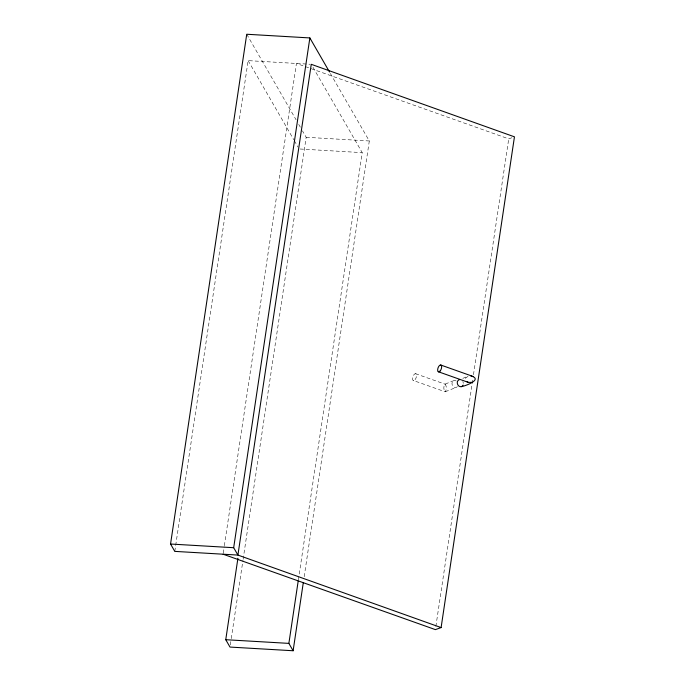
<?xml version="1.0" encoding="UTF-8"?>
<svg xmlns="http://www.w3.org/2000/svg" width="685" height="685" viewBox="0 0 685 685"><rect width="100%" height="100%" fill="white"/><g stroke="black" fill="none" stroke-linecap="round" stroke-linejoin="round"><path stroke-width="0.51" stroke-dasharray="3.42 2.57" d="M174.795 551.382L248.141 60.631L310.202 64.253M223.242 553.146L224.192 546.801M224.355 545.74L296.434 63.448L508.732 138.867L513.493 137.163M230.314 644.953L231.102 639.662M231.256 638.608L242.952 560.339M243.115 559.285L306.178 137.291L302.47 130.852M298.36 579.93L362.219 152.635L312.865 67.087M304.183 576.719L369.309 140.973L330.033 72.893M435.857 626.45L472.847 378.959M473.481 374.729L508.732 138.867M453.958 380.569L445.002 384.139C443.392 385.998 443.426 390.065 445.19 391.786L456.082 387.436M462.82 378.351L468.189 376.202L465.586 378.103L465.329 379.841M306.178 137.291L369.309 140.973M300.141 149.013L362.219 152.635M445.002 384.139C446.766 385.869 446.808 389.928 445.19 391.786L413.132 380.423M415.521 373.693L445.31 384.251M246.737 34.25L296.1 119.815M298.754 124.413L300.347 127.17M248.141 60.631L293.788 139.749M294.319 140.673L298.035 147.112M457.366 386.597A3.605 2.937 68.2 0 1 453.299 386.588A3.605 2.937 68.2 0 1 452.383 381.853A3.605 2.937 68.2 0 1 456.278 381.031M462.769 381.596A3.605 2.937 68.2 0 1 463.317 383.369M415.067 379.653A3.605 1.695 -70.5 0 0 415.932 373.839A3.605 1.695 -70.5 0 0 412.593 377.906A3.605 1.695 -70.5 0 0 415.067 379.653"/><path stroke-width="1.03" d="M309.86 37.932L233.679 547.709L237.918 555.073L311.264 64.313L514.452 136.829L441.106 627.58L237.918 555.073L174.795 551.382L170.548 544.027L246.737 34.25L309.86 37.932L329.502 71.976M303.232 583.063L293.12 650.75L229.997 647.068L225.75 639.704L237.918 558.266M293.12 650.75L288.873 643.386L298.198 580.991M461.365 386.648C464.755 386.22 483.756 379.336 470.723 375.894M441.106 627.58L435.386 629.626L223.087 554.199M472.256 382.298L468.463 382.418L438.254 371.707M170.548 544.027L233.679 547.709M225.75 639.704L288.873 643.386M440.643 364.977L473.121 376.493M468.463 382.418L466.382 381.417M463.06 385.107A3.605 2.937 68.2 0 1 458.077 385.227A3.605 2.937 68.2 0 1 459.233 379.781M440.19 370.936A3.605 1.695 -70.5 0 0 441.054 365.131A3.605 1.695 -70.5 0 0 437.715 369.189A3.605 1.695 -70.5 0 0 440.19 370.936"/></g></svg>
